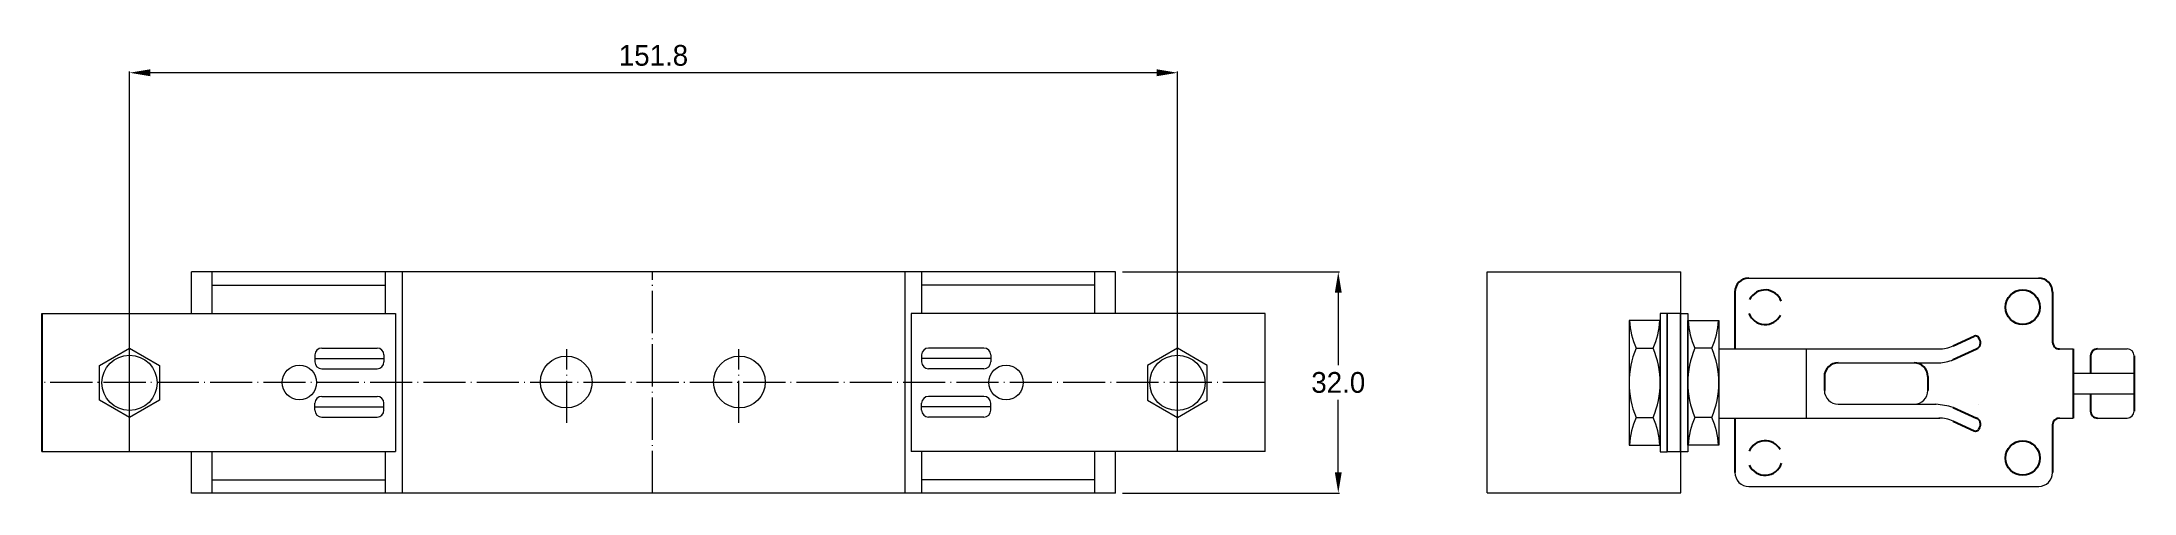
# Model space of a CAD drawing. Extents: x 340 to 643, y 161 to 226.
import ezdxf

# ---------------------------------------------------------------- set-up
doc = ezdxf.new("R2010")
doc.units = 0
doc.header["$LTSCALE"] = 25.4
doc.header["$MEASUREMENT"] = 0
doc.linetypes.add('ACAD_ISO04W100', pattern=[30, 24, -3, 0, -3])
doc.layers.get('0').update_dxf_attribs({"linetype": 'CONTINUOUS'})
doc.layers.get('Defpoints').update_dxf_attribs({"linetype": 'CONTINUOUS'})
doc.layers.add('CR0017200-9877_S', color=7, linetype='CONTINUOUS')
doc.dimstyles.get("Standard").update_dxf_attribs({"dimtxt": 3, "dimasz": 3, "dimexe": 0.18, "dimexo": 1, "dimgap": 1, "dimtad": 1, "dimtih": 1, "dimtoh": 1, "dimdec": 1, "dimzin": 0, "dimdsep": 46, "dimtxsty": 'Standard', "dimcen": 0.09, "dimadec": 0, "dimazin": 0, "dimtfac": 1, "dimtdec": 1, "dimtofl": 0, "dimtmove": 0, "dimatfit": 0, "dimfxl": 1, "dimtolj": 1, "dimtzin": 0, "dimarcsym": 0})

# ---------------------------------------------------------------- blocks, each defined once
blk = doc.blocks.new('*D0')
at = {"layer": 'CR0017200-9877_S', "color": 0, "linetype": 'Continuous', "lineweight": 0, "transparency": 16777216}
for p, q in [((352.24, 178.03), (352.24, 222.04)), ((501, 221.86), (355.24, 221.86)), ((504, 177.99), (504, 222.04))]:
    blk.add_line(p, q, dxfattribs=at)
at = {"layer": 'CR0017200-9877_S', "color": 0, "linetype": 'Continuous', "transparency": 16777216}
for points in [[(355.24, 222.36), (355.24, 221.36), (352.24, 221.86)], [(501, 222.36), (501, 221.36), (504, 221.86)]]:
    blk.add_solid(points, dxfattribs=at)
at = {"layer": 'Defpoints', "color": 0, "linetype": 'Continuous', "transparency": 16777216}
for p in [(352.24, 221.86), (352.24, 177.03), (504, 176.99)]:
    blk.add_point(p, dxfattribs=at)
at = {"layer": 'CR0017200-9877_S', "color": 0, "linetype": 'Continuous', "transparency": 16777216, "insert": (428.12, 224.36), "char_height": 3, "attachment_point": 5}
blk.add_mtext('\\A1;151.8', dxfattribs=at)
blk = doc.blocks.new('A$Cc4cf1108')
at = {"lineweight": 0, "ltscale": 0.02}
for p, q in [((11.15, 88.38), (11.15, 92.7)), ((14.65, 84.88), (14.65, 93.7)), ((17.65, 84.88), (17.65, 93.7)), ((21.15, 88.38), (21.15, 92.7)), ((11.15, 82.88), (11.15, 84.88)), ((21.15, 82.88), (21.15, 84.88)), ((0.92, 37.88), (0.92, 79.88)), ((31.05, 37.88), (31.05, 79.88)), ((19.15, 71.11), (19.15, 71.12)), ((11.15, 33.55), (11.15, 65.41)), ((13.15, 50.83), (13.15, 65.41)), ((19.15, 50.83), (19.15, 65)), ((21.15, 33.55), (21.15, 65.53)), ((13.15, 50.83), (13.15, 61.82)), ((19.15, 50.83), (19.15, 61.82))]:
    blk.add_line(p, q, dxfattribs=at)
for p, q in [((12.15, 93.7), (20.15, 93.7)), ((11.15, 84.88), (21.15, 84.88)), ((12.15, 87.38), (14.65, 87.38)), ((17.65, 87.38), (20.15, 87.38)), ((2.92, 81.88), (10.15, 81.88)), ((22.15, 81.88), (29.05, 81.88)), ((10.7, 67.47), (9.31, 70.53)), ((9.72, 71.3), (9.51, 71.16)), ((12.7, 67.47), (11.16, 70.86)), ((19.61, 67.47), (21.15, 70.86)), ((21.61, 67.47), (23, 70.53)), ((22.59, 71.3), (22.81, 71.16)), ((15.15, 63.82), (17.15, 63.82)), ((15.15, 48.83), (17.15, 48.83)), ((2.92, 35.88), (4.24, 35.88)), ((4.11, 35.88), (11.06, 35.88)), ((21.15, 35.88), (27.86, 35.88)), ((27.73, 35.88), (29.05, 35.88))]:
    blk.add_line(p, q)
at = {"linetype": 'Continuous', "lineweight": 0}
for p, q in [((21.17, 46.25), (11.15, 46.25)), ((7.06, 33.55), (25.06, 33.55)), ((7.06, 29.05), (7.06, 33.55)), ((25.06, 33.55), (25.06, 29.05)), ((11.06, 32.55), (11.06, 30.05)), ((21.06, 32.55), (21.06, 30.05)), ((7.06, 28.05), (0, 28.05)), ((0, 0), (0, 28.05)), ((6, 26.1), (6, 27.98)), ((26, 27.98), (6, 27.98)), ((6.01, 29.05), (16.56, 29.05)), ((6.01, 28.05), (6.01, 29.05)), ((26.06, 28.05), (6.01, 28.05)), ((25.06, 29.05), (7.06, 29.05)), ((16.56, 29.05), (26.06, 29.05)), ((32, 28.05), (25.06, 28.05)), ((26, 26.1), (26, 27.98)), ((26.06, 29.05), (26.06, 28.05)), ((32, 0), (32, 28.05)), ((26, 26.1), (6, 26.1)), ((26.06, 26.05), (6.01, 26.05)), ((6.01, 26.05), (6.01, 25.05)), ((6.01, 25.05), (16.56, 25.05)), ((25.06, 25.05), (7.06, 25.05)), ((7.06, 25.05), (7.06, 20.55)), ((16.56, 25.05), (26.06, 25.05)), ((25.06, 20.55), (25.06, 25.05)), ((26.06, 25.05), (26.06, 26.05)), ((11.06, 21.55), (11.06, 24.05)), ((21.06, 21.55), (21.06, 24.05)), ((7.06, 20.55), (25.06, 20.55)), ((32, 0), (0, 0))]:
    blk.add_line(p, q, dxfattribs=at)
for centre in [(5.12, 77.55), (26.94, 77.55)]:
    blk.add_circle(centre, 2.5)
at = {"lineweight": 0, "ltscale": 0.02}
for centre, radius, start, end in [((12.15, 92.7), 1, 90, 180), ((20.15, 92.7), 1, 0, 90), ((29.05, 79.88), 2, 0, 90), ((6.15, 65.41), 5, 0, 24.444), ((8.15, 65.41), 5, 0, 24.444), ((33.45, 63.62), 14.36, 164.4482, 174.5089), ((26.16, 65.41), 5, 155.556, 180), ((17.15, 61.82), 2, 0, 90), ((17.15, 50.83), 2, 270, 0), ((29.05, 37.88), 2, 270, 0)]:
    blk.add_arc(centre, radius, start, end, dxfattribs=at)
for centre, radius, start, end in [((12.15, 88.38), 1, 180, 270), ((20.15, 88.38), 1, 270, 0), ((2.92, 79.88), 2, 90, 180), ((10.15, 82.88), 1, 270, 0), ((22.15, 82.88), 1, 180, 270), ((9.77, 70.74), 0.5, 121.9541, 204.444), ((10.25, 70.45), 1, 24.444, 121.9541), ((22.06, 70.45), 1, 58.0459, 155.556), ((22.54, 70.74), 0.5, 335.556, 58.0459), ((15.15, 61.82), 2, 90, 180), ((15.15, 50.83), 2, 180, 270), ((5.12, 40.24), 2.5, 110.0957, 243.3696), ((5.12, 40.24), 2.5, 290.8784, 63.1108), ((26.94, 40.24), 2.5, 119.1346, 246.9831), ((26.94, 40.24), 2.5, 294.2013, 72.1664), ((2.92, 37.88), 2, 180, 270)]:
    blk.add_arc(centre, radius, start, end)
at = {"linetype": 'Continuous', "lineweight": 0}
for centre, start, end in [((6.06, 20.55), 67.3801, 85.5883), ((16.06, 20.55), 67.3801, 112.6199), ((26.06, 20.55), 94.4117, 112.6199), ((6.06, 42.05), 274.4117, 292.6199), ((16.06, 42.05), 247.3801, 292.6199), ((26.06, 42.05), 247.3801, 265.5883), ((6.06, 12.05), 67.3801, 85.5883), ((16.06, 12.05), 67.3801, 112.6199), ((26.06, 12.05), 94.4117, 112.6199), ((6.06, 33.55), 274.4117, 292.6199), ((16.06, 33.55), 247.3801, 292.6199), ((26.06, 33.55), 247.3801, 265.5883)]:
    blk.add_arc(centre, 13, start, end, dxfattribs=at)
blk = doc.blocks.new('*D3')
at = {"layer": 'CR0017200-9877_S', "color": 0, "linetype": 'Continuous', "lineweight": 0, "transparency": 16777216}
for p, q in [((496.03, 193.03), (527.48, 193.03)), ((527.3, 190.03), (527.3, 179.53)), ((527.3, 164.03), (527.3, 174.53)), ((496.03, 161.03), (527.48, 161.03))]:
    blk.add_line(p, q, dxfattribs=at)
at = {"layer": 'CR0017200-9877_S', "color": 0, "linetype": 'Continuous', "transparency": 16777216}
for points in [[(526.8, 190.03), (527.8, 190.03), (527.3, 193.03)], [(526.8, 164.03), (527.8, 164.03), (527.3, 161.03)]]:
    blk.add_solid(points, dxfattribs=at)
at = {"layer": 'Defpoints', "color": 0, "linetype": 'Continuous', "transparency": 16777216}
for p in [(495.03, 193.03), (495.03, 161.03), (527.3, 161.03)]:
    blk.add_point(p, dxfattribs=at)
at = {"layer": 'CR0017200-9877_S', "color": 0, "linetype": 'Continuous', "transparency": 16777216, "insert": (527.3, 177.03), "char_height": 3, "attachment_point": 5}
blk.add_mtext('\\A1;32.0', dxfattribs=at)

msp = doc.modelspace()

# ---------------------------------------------------------------- linework, layer by layer
at = {"lineweight": 0, "ltscale": 0.02}
for p, q in [((495.03, 193.03), (361.21, 193.03)), ((339.54, 187.03), (390.78, 187.03)), ((516.7, 187.03), (465.46, 187.03)), ((380.08, 182.03), (388.08, 182.03)), ((475.96, 182.03), (467.96, 182.03)), ((379.08, 180.53), (389.08, 180.53)), ((380.08, 179.03), (388.08, 179.03)), ((476.96, 180.53), (466.96, 180.53)), ((475.96, 179.03), (467.96, 179.03)), ((379.08, 173.53), (389.08, 173.53)), ((380.08, 175.03), (388.08, 175.03)), ((476.96, 173.53), (466.96, 173.53)), ((475.96, 175.03), (467.96, 175.03)), ((380.08, 172.03), (388.08, 172.03)), ((475.96, 172.03), (467.96, 172.03)), ((339.54, 167.03), (390.78, 167.03)), ((516.7, 167.03), (465.46, 167.03)), ((495.03, 161.03), (361.21, 161.03))]:
    msp.add_line(p, q, dxfattribs=at)
at = {"linetype": 'Continuous', "lineweight": 0}
for p, q in [((361.21, 187.03), (361.21, 193.03)), ((364.21, 187.03), (364.21, 193.03)), ((364.21, 191.12), (389.28, 191.12)), ((389.28, 193.03), (389.28, 187.03)), ((391.72, 193.03), (391.72, 161.03)), ((464.52, 193.03), (464.52, 161.03)), ((466.96, 193.03), (466.96, 187.03)), ((492.03, 191.12), (466.96, 191.12)), ((492.03, 187.03), (492.03, 193.03)), ((495.03, 187.03), (495.03, 193.03)), ((352.24, 167.03), (352.24, 187.03)), ((390.78, 187.03), (390.78, 167.03)), ((465.46, 187.03), (465.46, 167.03)), ((504, 167.03), (504, 187.03)), ((516.7, 167.03), (516.7, 187.03)), ((379.08, 181.03), (379.08, 180.03)), ((389.08, 181.03), (389.08, 180.03)), ((466.96, 181.03), (466.96, 180.03)), ((476.96, 181.03), (476.96, 180.03)), ((379.08, 173.03), (379.08, 174.03)), ((389.08, 173.03), (389.08, 174.03)), ((466.96, 173.03), (466.96, 174.03)), ((476.96, 173.03), (476.96, 174.03)), ((361.21, 161.03), (361.21, 167.03)), ((364.21, 161.03), (364.21, 167.03)), ((389.28, 167.03), (389.28, 161.03)), ((466.96, 167.03), (466.96, 161.03)), ((492.03, 161.03), (492.03, 167.03)), ((495.03, 161.03), (495.03, 167.03)), ((364.21, 162.96), (389.28, 162.96)), ((492.03, 162.96), (466.96, 162.96))]:
    msp.add_line(p, q, dxfattribs=at)
at = {"color": 1, "linetype": 'ACAD_ISO04W100', "lineweight": 0, "ltscale": 0.01}
for p, q in [((428, 161.03), (428, 193.03)), ((415.55, 171.2), (415.55, 181.84)), ((440.47, 171.2), (440.47, 181.84)), ((516.7, 177.03), (339.54, 177.03))]:
    msp.add_line(p, q, dxfattribs=at)
at = {"linetype": 'Continuous', "lineweight": 0, "flags": 128}
for points in [[(352.24, 181.99), (356.57, 179.49), (356.57, 174.49), (352.24, 171.99), (347.91, 174.49), (347.91, 179.49)], [(504, 181.99), (499.67, 179.49), (499.67, 174.49), (504, 171.99), (508.33, 174.49), (508.33, 179.49)]]:
    msp.add_lwpolyline(points, close=True, dxfattribs=at)
at = {"linetype": 'Continuous', "lineweight": 0}
for centre in [(352.24, 176.99), (504, 176.99)]:
    msp.add_circle(centre, 4, dxfattribs=at)
at = {"linetype": 'Continuous', "lineweight": 0, "ltscale": 0.02}
for centre, start, end in [((380.08, 181.03), 90, 180), ((475.96, 181.03), 0, 90), ((380.08, 180.03), 180, 270), ((475.96, 180.03), 270, 0), ((380.08, 174.03), 90, 180), ((380.08, 173.03), 180, 270), ((475.96, 174.03), 0, 90), ((475.96, 173.03), 270, 0)]:
    msp.add_arc(centre, 1, start, end, dxfattribs=at)
at = {"linetype": 'Continuous', "lineweight": 0}
for centre, start, end in [((388.08, 181.03), 0, 90), ((467.96, 181.03), 90, 180), ((388.08, 180.03), 270, 0), ((467.96, 180.03), 180, 270), ((388.08, 174.03), 0, 90), ((388.08, 173.03), 270, 0), ((467.96, 174.03), 90, 180), ((467.96, 173.03), 180, 270)]:
    msp.add_arc(centre, 1, start, end, dxfattribs=at)
at = {"layer": 'CR0017200-9877_S', "linetype": 'Continuous'}
msp.add_line((339.54, 187.03), (339.54, 167.03), dxfattribs=at)
at = {"layer": 'CR0017200-9877_S', "linetype": 'Continuous', "lineweight": 0}
for centre, radius in [((376.84, 177.04), 2.5), ((415.49, 177.11), 3.75), ((440.57, 177.11), 3.75), ((479.18, 177.04), 2.5)]:
    msp.add_circle(centre, radius, dxfattribs=at)

# ---------------------------------------------------------------- block references
at = {"layer": 'CR0017200-9877_S', "linetype": 'Continuous', "rotation": 270}
msp.add_blockref('A$Cc4cf1108', (548.87, 193.05), dxfattribs=at)

# ---------------------------------------------------------------- dimensions: what is measured, and where the dimension line sits
at = {"layer": 'CR0017200-9877_S', "color": 1, "linetype": 'Continuous'}
dim = msp.add_linear_dim(base=(352.24, 221.86), p1=(504, 176.99), p2=(352.24, 177.03), dimstyle='Standard', override={"dimdsep": 0, "dimatfit": 3, "dimlwd": 0, "dimlwe": 0}, dxfattribs=at)
dim.commit()
dim.dimension.update_dxf_attribs({"geometry": '*D0', "text_midpoint": (428.12, 224.36)})
dim = msp.add_linear_dim(base=(527.3, 161.03), p1=(495.03, 193.03), p2=(495.03, 161.03), angle=90, dimstyle='Standard', override={"dimdsep": 0, "dimatfit": 3, "dimlwd": 0, "dimlwe": 0}, dxfattribs=at)
dim.commit()
dim.dimension.update_dxf_attribs({"geometry": '*D3', "text_midpoint": (527.3, 177.03)})

doc.saveas('drawing.dxf')
